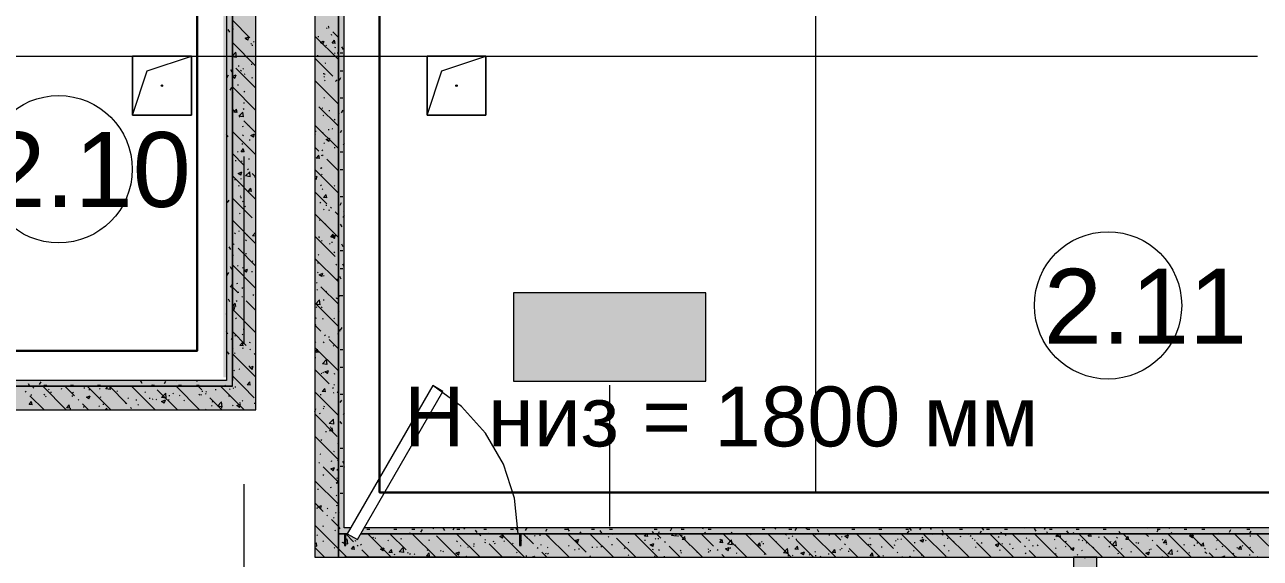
# Model space of a CAD drawing. Header units: millimetres. Extents: x -3817 to 677485, y -22715 to 103890.
# Drawn here: x 407198 to 411392, y 13616 to 15426 of the extents above; entities that cross this region are included whole.
import ezdxf

# ---------------------------------------------------------------- set-up
doc = ezdxf.new("R2010")
doc.units = ezdxf.units.MM
doc.layers.add('PDF _Геометрия', color=7, linetype='Continuous', true_color=0x1d1d1d)
doc.layers.add('PDF _Сплошная заливка', color=7, linetype='Continuous', true_color=0xffffff)
doc.layers.add('PDF _Текст', color=7, linetype='Continuous')
doc.styles.add('PDF GOST-Common', font='arial.ttf')

msp = doc.modelspace()

# ---------------------------------------------------------------- hatches: boundary and pattern name
at = {"layer": 'PDF _Сплошная заливка', "transparency": 33554559}
for points in [[(407902.7, 14199), (407982.7, 14199), (407982.7, 17489), (407902.7, 17489), (407902.7, 14219)], [(408262.9, 13719), (408282.7, 13719), (408282.7, 17469), (408262.7, 17469), (408262.7, 13719)], [(407982.7, 14119), (407982.7, 14199), (404482.9, 14199), (404482.9, 14159), (404477.9, 14159), (404477.9, 14199), (403939.1, 14199), (403927.5, 14179), (403892.9, 14199), (403887.9, 14199), (403887.9, 14159), (403882.9, 14159), (403882.9, 14199), (403852.9, 14199), (403852.9, 14119), (407520.3, 14119)], [(411762.9, 13619), (411762.9, 13699), (408882.9, 13699), (408882.9, 13659), (408877.9, 13659), (408877.9, 13699), (408339.1, 13699), (408327.5, 13679), (408292.9, 13699), (408287.9, 13699), (408287.9, 13659), (408282.9, 13659), (408282.9, 13699), (408262.9, 13699), (408262.9, 13619), (410521, 13619)]]:
    msp.add_hatch(color=256, dxfattribs=at).paths.add_polyline_path(points)
h = msp.add_hatch(color=256, dxfattribs=at)
h.paths.add_polyline_path([(403882.9, 14199), (403893, 14199.2), (403904.4, 14219), (403852.9, 14219), (403852.9, 14199)], flags=0)
h.paths.add_polyline_path([(407902.7, 14199), (407902.7, 14219), (403950.6, 14219), (403939.1, 14199), (407520.3, 14199)], flags=0)
h = msp.add_hatch(color=256, dxfattribs=at)
h.paths.add_polyline_path([(408282.9, 13699), (408293, 13699.2), (408304.4, 13719), (408262.9, 13719), (408262.9, 13699)], flags=0)
h.paths.add_polyline_path([(411762.9, 13699), (411762.9, 13719), (408350.6, 13719), (408339.1, 13699), (410521, 13699)], flags=0)

# ---------------------------------------------------------------- linework, layer by layer
at = {"layer": 'PDF _Геометрия', "color": 9, "lineweight": 9, "true_color": 0xc0c0c0}
for points in [[(403852.9, 14119), (407982.7, 14119), (407982.7, 14199), (407982.7, 17489), (408182.7, 17489), (408182.7, 13619), (408262.7, 13619), (408262.7, 17469), (408262.7, 13719), (408262.9, 13719), (408262.9, 13699), (408292.9, 13699), (408262.9, 13699), (408262.9, 13619), (411762.9, 13619)], [(405842.9, 17481), (405842.9, 17069), (405842.9, 17049), (406362.9, 17049), (406382.9, 17049), (406382.9, 17469), (407882.7, 17469), (407882.7, 14219), (403950.6, 14219)], [(408304.4, 13719), (408282.7, 13719), (408282.7, 17469), (408912.9, 17469), (408912.9, 17481)], [(410012.9, 17481), (410012.9, 17469), (411462.9, 17469), (411462.9, 17069), (411462.9, 17049), (411742.9, 17049), (411742.9, 13719), (408350.6, 13719)], [(408882.9, 13619), (408282.9, 13619)]]:
    msp.add_lwpolyline(points, dxfattribs=at)
for points in [[(407902.7, 14219), (407902.7, 17489)], [(411762.9, 13699), (408339.1, 13699)], [(410757.9, 13619), (410757.9, 13039), (410837.9, 13039), (410837.9, 13619)]]:
    msp.add_lwpolyline(points, close=True, dxfattribs=at)
at = {"layer": 'PDF _Геометрия', "color": 231, "lineweight": 30, "true_color": 0xff80c0}
for points in [[(403972.9, 17369), (403972.9, 14319), (407782.7, 14319), (407782.7, 17369), (406482.9, 17369), (406482.9, 16949), (405742.9, 16949), (405742.9, 17369)], [(411362.9, 17369), (408402.7, 17369), (408402.7, 13839), (411642.9, 13839), (411642.9, 16949), (411362.9, 16949)]]:
    msp.add_lwpolyline(points, close=True, dxfattribs=at)
at = {"layer": 'PDF _Геометрия', "color": 7, "lineweight": 9}
for points in [[(409881.9, 15918.8), (409881.9, 13839)], [(407563.6, 15119), (407613.6, 15269), (407763.6, 15319)], [(408563.6, 15119), (408613.6, 15269), (408763.6, 15319)], [(407902.7, 14199), (403939.1, 14199), (407902.7, 14199), (407902.7, 14219)], [(409184, 13724.5), (409184, 14202.5)]]:
    msp.add_lwpolyline(points, dxfattribs=at)
at = {"layer": 'PDF _Геометрия', "color": 252, "lineweight": 9, "true_color": 0x878787}
for points in [[(407962.2, 15381.5), (407902.7, 15441)], [(407903, 15422.2), (407905.4, 15419.9)], [(407903.6, 15411.5), (407906.9, 15411.9)], [(408221.8, 15413.2), (408224.5, 15415.2)], [(408227.7, 15420.4), (408230.5, 15418.6)], [(408231.3, 15414.2), (408228.8, 15416.7)], [(408262.7, 15382.8), (408243.9, 15401.6)], [(407982.7, 15285.5), (407902.7, 15365.5)], [(407954.8, 15373.8), (407945.9, 15379.8), (407958.4, 15384.5)], [(407948.4, 15375.9), (407951, 15378)], [(407954.8, 15373.7), (407958.4, 15384.5)], [(407965, 15362), (407967.8, 15360.2)], [(407969.1, 15356.2), (407972.4, 15356.6)], [(407977.3, 15366.4), (407974.8, 15368.9)], [(408262.7, 15307.3), (408182.7, 15387.3)], [(408193.2, 15385.7), (408196.5, 15386.1)], [(408210.3, 15359.6), (408201.5, 15365.5), (408213.9, 15370.3)], [(408206.7, 15369.5), (408209.2, 15367.2)], [(408210.3, 15359.5), (408213.9, 15370.2)], [(408219.7, 15354), (408222.3, 15356)], [(408237.7, 15391.5), (408241.1, 15392)], [(408251.7, 15361.9), (408241.1, 15362.8), (408249.6, 15373)], [(408251.7, 15361.8), (408249.6, 15372.9)], [(407902.7, 15320), (407914.5, 15332.3)], [(407902.7, 15317.5), (407916.4, 15315.4)], [(407916.4, 15315.3), (407914.5, 15332.2)], [(407946.2, 15316.7), (407948.9, 15318.8)], [(408243.9, 15250.7), (408182.7, 15311.9)], [(408191, 15321.4), (408194.3, 15321.8)], [(408249.3, 15330.4), (408251.8, 15328.2)], [(408249.7, 15349.9), (408252.6, 15348.1)], [(408258.3, 15330.3), (408261.6, 15330.7)], [(407982.7, 15210.1), (407914.5, 15278.4)], [(407922.3, 15286), (407925.6, 15286.5)], [(407930.4, 15271.1), (407933.2, 15269.3)], [(407938.2, 15277), (407940.7, 15274.8)], [(407966.8, 15291.9), (407970.1, 15292.3)], [(408217.5, 15294.8), (408220.2, 15296.8)], [(407902.7, 15250.8), (407915.1, 15255.6)], [(407902.7, 15250.8), (407911.5, 15244.9)], [(407911.5, 15244.8), (407915.1, 15255.5)], [(407944.1, 15257.6), (407946.7, 15259.6)], [(407967.9, 15247.2), (407970.7, 15245.4)], [(408262.7, 15156.4), (408182.7, 15236.4)], [(408211.5, 15260.1), (408214.8, 15260.6)], [(408213.5, 15250.4), (408216, 15248.1)], [(408215.1, 15259.1), (408217.9, 15257.3)], [(408215.3, 15235.6), (408218, 15237.6)], [(408252.6, 15235.2), (408255.4, 15233.4)], [(408258.9, 15235.6), (408256.4, 15238.2)], [(407982.7, 15134.7), (407902.7, 15214.7)], [(407902.7, 15196.8), (407904.9, 15194.7)], [(407920, 15221.8), (407923.4, 15222.2)], [(407941.9, 15198.4), (407944.6, 15200.4)], [(407940.6, 15160.5), (407943.9, 15160.9)], [(408183.5, 15160.2), (408182.7, 15161)], [(408262.7, 15081), (408196.1, 15147.6)], [(408206.2, 15144.3), (408208.6, 15142.1)], [(408213.2, 15176.4), (408215.8, 15178.4)], [(407914.5, 15127.5), (407902.7, 15139.3)], [(407918.4, 15127.8), (407907.8, 15128.8), (407916.4, 15139)], [(407918.5, 15127.8), (407916.4, 15138.9)], [(407940, 15112.8), (407924.2, 15115.2), (407938, 15129.6)], [(407929.5, 15112.4), (407927, 15115)], [(407940, 15112.7), (407938, 15129.6)], [(407939.7, 15139.2), (407942.4, 15141.2)], [(408211, 15117.2), (408213.7, 15119.3)], [(408230.3, 15134.7), (408233.6, 15135.1)], [(408248.8, 15105.3), (408251.2, 15103)], [(407982.7, 14983.8), (407902.7, 15063.8)], [(407937.6, 15080), (407940.2, 15082)], [(407982.7, 15059.3), (407942.1, 15099.9)], [(407955.3, 15085.9), (407958.1, 15084.1)], [(408262.7, 15005.5), (408182.7, 15085.5)], [(408183.5, 15064.5), (408186.8, 15065)], [(408208.9, 15058), (408211.5, 15060.1)], [(408228, 15070.4), (408231.3, 15070.8)], [(408240, 15073.8), (408242.9, 15072)], [(407935.4, 15020.8), (407938.1, 15022.8)], [(407937.7, 15051.9), (407940.2, 15049.6)], [(407959.3, 15035), (407962.7, 15035.5)], [(407974.4, 15044.4), (407965.5, 15050.3), (407978, 15055.1)], [(407974.4, 15044.3), (407978, 15055)], [(408182.7, 15053.9), (408185.4, 15052.2)], [(408213, 15025.3), (408215.5, 15023)], [(408229.9, 15030.1), (408221.1, 15036.1), (408233.5, 15040.9)], [(408229.9, 15030), (408233.5, 15040.8)], [(407942.1, 14949), (407902.7, 14988.4)], [(407919.9, 14995.5), (407922.7, 14993.7)], [(407943.1, 14994.1), (407932.5, 14995), (407941.1, 15005.3)], [(407943.1, 14994), (407941.1, 15005.2)], [(408196.1, 14996.8), (408182.7, 15010.1)], [(408182.7, 15000.5), (408184.5, 15000.7)], [(408198.2, 14971.8), (408187.5, 14972.7), (408196.1, 14982.9)], [(408198.2, 14971.7), (408196.1, 14982.9)], [(408204.7, 14983.5), (408207.5, 14981.7)], [(408206.7, 14998.8), (408209.3, 15000.9)], [(408211.2, 14981.7), (408208.6, 14984.2)], [(408248.6, 15009.1), (408251.9, 15009.6)], [(407902.7, 14971.1), (407904.4, 14969.6)], [(407912.6, 14964.9), (407915.9, 14965.3)], [(407933.2, 14961.6), (407935.9, 14963.7)], [(407957.2, 14933.9), (407954.7, 14936.4)], [(407957.1, 14970.8), (407960.4, 14971.2)], [(408262.7, 14854.7), (408182.7, 14934.7)], [(408201.8, 14939), (408205.1, 14939.5)], [(408204.5, 14939.7), (408207.2, 14941.7)], [(408262.7, 14930.1), (408223.7, 14969.1)], [(407982.7, 14832.9), (407902.7, 14912.9)], [(407910.3, 14900.6), (407913.6, 14901.1)], [(407931.1, 14915.4), (407922.3, 14921.4), (407934.7, 14926.2)], [(407931.1, 14915.4), (407934.7, 14926.1)], [(407931.1, 14902.4), (407933.7, 14904.5)], [(407963.6, 14910.1), (407947.8, 14912.6), (407961.6, 14927)], [(407963.6, 14910.1), (407961.6, 14927)], [(407982.7, 14908.4), (407969.8, 14921.3)], [(407977.7, 14909.5), (407981, 14909.9)], [(407980.2, 14900.6), (407982.7, 14899)], [(408182.7, 14909), (408190.2, 14911.9)], [(408182.7, 14903.8), (408186.6, 14901.2)], [(408186.7, 14901.1), (408190.3, 14911.9)], [(408205.6, 14919.2), (408208.1, 14916.9)], [(407922.8, 14880.8), (407925.6, 14879)], [(407967.8, 14860.4), (407957.2, 14861.3), (407965.7, 14871.5)], [(407967.8, 14860.3), (407965.7, 14871.4)], [(408223.7, 14818.2), (408182.7, 14859.3)], [(408202.4, 14880.5), (408205, 14882.5)], [(408207.5, 14868.7), (408210.4, 14866.9)], [(408222.8, 14838.1), (408212.2, 14839), (408220.8, 14849.2)], [(408222.9, 14838), (408220.8, 14849.1)], [(408248.2, 14880.1), (408250.7, 14877.9)], [(407969.8, 14770.5), (407902.7, 14837.5)], [(407928.9, 14843.2), (407931.6, 14845.3)], [(407930.9, 14839.4), (407934.2, 14839.8)], [(407937.2, 14826.7), (407939.6, 14824.5)], [(407944.8, 14810.2), (407947.7, 14808.4)], [(408200.2, 14821.3), (408202.9, 14823.3)], [(408220.5, 14813.5), (408223.9, 14814)], [(407926.8, 14784), (407929.4, 14786.1)], [(408262.7, 14703.8), (408182.7, 14783.8)], [(408212.5, 14800.1), (408214.9, 14797.9)], [(408229.6, 14798.2), (408232.4, 14796.4)], [(408238.8, 14803.2), (408236.3, 14805.7)], [(408262.7, 14779.3), (408251.4, 14790.6)], [(407982.7, 14682.1), (407902.7, 14762.1)], [(407902.7, 14745.5), (407903.9, 14744.5)], [(407924.6, 14724.9), (407927.3, 14726.9)], [(407982.7, 14727.5), (407981.8, 14727.6), (407982.7, 14728.6)], [(407982.7, 14757.5), (407982.3, 14757.9)], [(408198, 14762.1), (408200.7, 14764.1)], [(408218.3, 14749.3), (408221.6, 14749.7)], [(407909.4, 14679.9), (407906.9, 14682.5)], [(407910.2, 14719.4), (407913, 14717.6)], [(407947.7, 14695.5), (407950.5, 14693.7)], [(407949.6, 14713.9), (407952.9, 14714.3)], [(407982.7, 14708.2), (407971.3, 14710), (407982.7, 14721.8)], [(408251.4, 14639.7), (408182.7, 14708.4)], [(408195, 14707.4), (408197.8, 14705.6)], [(408195.9, 14702.9), (408198.5, 14704.9)], [(408205.1, 14694), (408207.6, 14691.8)], [(408232.4, 14683.5), (408235.3, 14681.7)], [(408247.5, 14704.3), (408236.9, 14705.2), (408245.5, 14715.5)], [(408238.8, 14688), (408242.2, 14688.5)], [(408249.5, 14700.7), (408240.7, 14706.6), (408253.1, 14711.4)], [(408247.5, 14704.2), (408245.5, 14715.4)], [(408249.5, 14700.6), (408253.1, 14711.3)], [(407902.8, 14643.8), (407906.2, 14644.2)], [(407982.7, 14606.7), (407922, 14667.4)], [(407922.4, 14665.7), (407925.1, 14667.7)], [(407947.4, 14649.6), (407950.7, 14650.1)], [(408193.7, 14643.7), (408196.4, 14645.8)], [(408247.7, 14655), (408250.2, 14652.7)], [(407982.7, 14531.2), (407902.7, 14611.2)], [(407920.3, 14606.5), (407922.9, 14608.5)], [(407936.7, 14601.6), (407939.1, 14599.3)], [(407969.8, 14625), (407972.6, 14623.2)], [(408262.7, 14552.9), (408182.7, 14632.9)], [(408192.1, 14617.9), (408195.4, 14618.3)], [(408254.5, 14613), (408257.3, 14611.2)], [(407902.7, 14579.8), (407903.9, 14580)], [(407950.7, 14586), (407941.9, 14591.9), (407954.3, 14596.7)], [(407950.7, 14585.9), (407954.3, 14596.7)], [(407967.9, 14588.4), (407971.2, 14588.8)], [(408191.6, 14584.5), (408194.2, 14586.6)], [(408206.2, 14571.7), (408197.4, 14577.7), (408209.9, 14582.5)], [(408206.3, 14571.7), (408209.9, 14582.4)], [(408211.9, 14575), (408214.4, 14572.7)], [(408257.6, 14562.5), (408260.9, 14563)], [(408262.7, 14571.4), (408261.6, 14571.5), (408262.7, 14572.9)], [(407922, 14516.5), (407902.7, 14535.8)], [(407902.7, 14519.9), (407903.3, 14519.3)], [(407918.1, 14547.3), (407920.8, 14549.3)], [(407921.1, 14518.3), (407924.5, 14518.7)], [(407935.1, 14534.2), (407938, 14532.4)], [(408191, 14549.2), (408188.5, 14551.7)], [(408189.4, 14525.3), (408192.1, 14527.4)], [(408262.7, 14477.5), (408203.6, 14536.6)], [(408219.9, 14522.1), (408222.7, 14520.3)], [(407914.3, 14470.3), (407903.6, 14471.2), (407912.2, 14481.4)], [(407914.3, 14470.2), (407912.2, 14481.4)], [(407915.9, 14488.1), (407918.6, 14490.1)], [(407937.1, 14501.4), (407934.6, 14503.9)], [(407982.7, 14455.8), (407949.7, 14488.8)], [(407972.6, 14510.3), (407975.4, 14508.5)], [(408262.7, 14402.1), (408182.7, 14482.1)], [(408200.5, 14475.4), (408184.7, 14477.9), (408198.5, 14492.3)], [(408200.5, 14475.4), (408198.5, 14492.3)], [(408210.8, 14492.4), (408214.1, 14492.9)], [(408255.3, 14498.3), (408258.6, 14498.7)], [(408257.4, 14498.2), (408260.2, 14496.4)], [(407902.7, 14464.6), (407911.1, 14467.8)], [(407982.7, 14380.3), (407902.7, 14460.3)], [(407902.7, 14460.3), (407907.5, 14457)], [(407907.5, 14457), (407911.1, 14467.7)], [(407913.8, 14428.9), (407916.4, 14431)], [(408184.5, 14431.7), (408187.3, 14429.9)], [(408187.2, 14466.1), (408189.9, 14468.2)], [(408204.6, 14468.9), (408207.1, 14466.6)], [(408247.2, 14429.8), (408249.7, 14427.6)], [(407939.9, 14392.8), (407943.2, 14393.2)], [(408203.6, 14385.8), (408182.7, 14406.7)], [(408185.1, 14407), (408187.7, 14409)], [(408208.5, 14428.2), (408211.9, 14428.6)], [(407949.7, 14338), (407902.7, 14384.9)], [(407911.6, 14369.7), (407914.3, 14371.8)], [(407938.9, 14336.6), (407928.3, 14337.5), (407936.9, 14347.7)], [(407936.1, 14376.4), (407938.6, 14374.2)], [(407938.9, 14336.5), (407936.9, 14347.6)], [(407960, 14348.9), (407962.9, 14347.1)], [(408182.9, 14347.8), (408185.6, 14349.8)], [(408211.4, 14349.8), (408213.9, 14347.6)], [(408218.7, 14370.7), (408216.2, 14373.2)], [(408229.1, 14366.9), (408232.4, 14367.3)], [(408262.7, 14326.7), (408231.3, 14358.1)], [(408262.7, 14375.5), (408260.3, 14377.2), (408262.7, 14378.1)], [(407902.7, 14329), (407905.4, 14327.2)], [(407982.7, 14229.5), (407902.7, 14309.5)], [(407909.5, 14310.5), (407912.1, 14312.6)], [(407937.6, 14328.5), (407940.9, 14329)], [(407964.7, 14322.9), (407962.2, 14325.4)], [(407982.7, 14304.9), (407977.3, 14310.3)], [(408262.7, 14251.2), (408182.7, 14331.2)], [(408194, 14314.2), (408183.4, 14315.2), (408191.9, 14325.4)], [(408187.4, 14317), (408190.2, 14315.2)], [(408194, 14314.2), (408191.9, 14325.3)], [(408244.8, 14336.9), (408247.6, 14335.1)], [(407902.7, 14294.3), (407902.8, 14294.2)], [(407958.2, 14267.3), (407961.5, 14267.7)], [(407970.3, 14256.5), (407961.5, 14262.5), (407973.9, 14267.3)], [(407970.3, 14256.5), (407973.9, 14267.2)], [(408182.7, 14296.8), (408185.7, 14297.2)], [(408182.7, 14290.1), (408183.4, 14290.6)], [(408224, 14272.8), (408208.2, 14275.3), (408222.1, 14289.7)], [(408224.1, 14272.8), (408222.1, 14289.6)], [(407977.3, 14159.5), (407937.8, 14199), (407902.7, 14234.1)], [(407907.3, 14251.3), (407910, 14253.4)], [(407924.7, 14258.5), (407927.5, 14256.7)], [(408231.3, 14207.2), (408182.7, 14255.8)], [(408204.1, 14243.7), (408206.5, 14241.5)], [(408209.4, 14246.5), (408212.2, 14244.7)], [(408225.9, 14242.3), (408217, 14248.2), (408229.5, 14253)], [(408225.9, 14242.2), (408229.5, 14253)], [(408247.8, 14241.4), (408251.2, 14241.9)], [(407202.9, 14179.6), (407200.3, 14182.1)], [(407225.7, 14195.7), (407228.5, 14193.9)], [(407338.8, 14119), (407258.8, 14199)], [(407278.2, 14189.6), (407280.7, 14187.4)], [(407285.8, 14178.7), (407289.1, 14179.2)], [(407320.6, 14191.7), (407323.4, 14189.9)], [(407366.3, 14167), (407334.3, 14199)], [(407360.4, 14176.9), (407363.1, 14178.9)], [(407398.1, 14193.5), (407401.4, 14194)], [(407489.7, 14119), (407409.7, 14199)], [(407415.5, 14187.7), (407418.3, 14185.9)], [(407451.7, 14189.4), (407454.4, 14191.4)], [(407488.6, 14187.9), (407472.8, 14190.4), (407481.1, 14199)], [(407544.8, 14139.3), (407485.2, 14199)], [(407488.6, 14187.9), (407487.3, 14199)], [(407510.4, 14183.7), (407513.2, 14181.9)], [(407640.5, 14119), (407560.5, 14199)], [(407605.3, 14179.7), (407608.1, 14177.9)], [(407716, 14119), (407647.9, 14187.1)], [(407791.4, 14119), (407711.4, 14199)], [(407798.8, 14187.1), (407786.9, 14199)], [(407799.6, 14182.4), (407802.9, 14182.8)], [(407812.8, 14178.8), (407815.5, 14180.9)], [(407844.1, 14188.3), (407847.4, 14188.7)], [(407942.3, 14119), (407862.3, 14199)], [(407893, 14190.3), (407895.5, 14188.1)], [(407905.1, 14192.2), (407907.8, 14194.2)], [(407911.4, 14197.1), (407914.7, 14197.6)], [(407963.6, 14202.8), (407953, 14203.8), (407961.6, 14214)], [(407963.6, 14202.8), (407961.6, 14213.9)], [(408262.7, 14100.3), (408182.7, 14180.3)], [(408218.7, 14180.5), (408208, 14181.4), (408216.6, 14191.7)], [(408218.7, 14180.4), (408216.6, 14191.6)], [(408246.4, 14192.1), (408243.9, 14194.7)], [(408245.6, 14177.2), (408248.9, 14177.6)], [(408246.7, 14204.7), (408249.1, 14202.4)], [(408262.7, 14175.8), (408258.9, 14179.6)], [(407223.1, 14136), (407212.5, 14137), (407221, 14147.2)], [(407263.4, 14119), (407215.4, 14167)], [(407218.4, 14169.9), (407221.8, 14170.3)], [(407223.1, 14136), (407221.1, 14147.1)], [(407263.1, 14171.9), (407266, 14170.1)], [(407268.1, 14163.6), (407270.7, 14165.6)], [(407350.6, 14124.9), (407340, 14125.8), (407348.6, 14136)], [(407350.6, 14124.8), (407348.6, 14136)], [(407358.1, 14167.9), (407360.9, 14166.1)], [(407381.4, 14151.9), (407378.9, 14154.4)], [(407414.3, 14119), (407394, 14139.3)], [(407416, 14156.1), (407407.2, 14162), (407419.6, 14166.8)], [(407416, 14156), (407419.6, 14166.8)], [(407453, 14163.8), (407455.8, 14162)], [(407463.1, 14138.1), (407466.5, 14138.6)], [(407539.3, 14141.6), (407542, 14143.6)], [(407547.9, 14159.8), (407550.7, 14158)], [(407575.4, 14152.9), (407578.8, 14153.3)], [(407581.9, 14136.9), (407584.4, 14134.7)], [(407619.9, 14158.8), (407623.3, 14159.2)], [(407631.7, 14154.9), (407634.4, 14157)], [(407642.8, 14155.8), (407645.6, 14154)], [(407678.4, 14158.5), (407662.5, 14160.9), (407676.4, 14175.4)], [(407671.6, 14141.8), (407662.7, 14147.8), (407675.2, 14152.6)], [(407671.6, 14141.8), (407675.2, 14152.5)], [(407678.4, 14158.4), (407676.4, 14175.3)], [(407685.6, 14154.7), (407688.1, 14152.5)], [(407687.3, 14167.6), (407690.6, 14168.1)], [(407700.2, 14175.7), (407703, 14173.9)], [(407723, 14167.4), (407725.6, 14169.5)], [(407737.7, 14151.8), (407740.5, 14150)], [(407789.3, 14172.5), (407791.8, 14170.3)], [(407795.1, 14171.7), (407798, 14169.9)], [(407813.9, 14172), (407811.4, 14174.5)], [(407866.9, 14119), (407826.4, 14159.5)], [(407832.6, 14147.8), (407835.5, 14146)], [(407868.1, 14129), (407852.3, 14131.5), (407866.1, 14145.9)], [(407868.1, 14129), (407866.2, 14145.9)], [(407890, 14167.7), (407892.9, 14165.9)], [(407927.1, 14127.6), (407918.2, 14133.6), (407930.7, 14138.3)], [(407927.1, 14127.5), (407930.7, 14138.3)], [(407927.5, 14143.8), (407930.4, 14142)], [(407935.6, 14151.3), (407938.1, 14149)], [(407976.9, 14141.8), (407980.3, 14142.2)], [(408201.1, 14171.3), (408204.4, 14171.7)], [(407351.3, 14123.4), (407354.6, 14123.8)], [(407360, 14119), (407360.9, 14119.7)], [(407395.8, 14129.2), (407399.1, 14129.7)], [(407449.5, 14130.2), (407452.2, 14132.3)], [(407471.2, 14119), (407476.1, 14124.9)], [(407477.2, 14119), (407476.1, 14124.8)], [(407478.2, 14119.1), (407478.4, 14119)], [(407559.9, 14124.2), (407557.4, 14126.8)], [(407810.6, 14119.6), (407813.3, 14121.7)], [(407831.9, 14133.5), (407834.4, 14131.2)], [(407864.6, 14127), (407868, 14127.4)], [(407903, 14133), (407905.6, 14135)], [(408182.7, 14122.7), (408186.2, 14124.1)], [(408182.7, 14113.6), (408186.2, 14124)], [(408258.9, 14028.7), (408183.5, 14104.1)], [(408198.8, 14107), (408202.1, 14107.5)], [(408210.9, 14124.7), (408213.4, 14122.4)], [(408212.3, 14131.8), (408215.1, 14130)], [(408247.6, 14070.2), (408231.8, 14072.6), (408245.7, 14087.1)], [(408243.3, 14046.8), (408232.7, 14047.7), (408241.3, 14057.9)], [(408234.3, 14061.3), (408237.2, 14059.5)], [(408243.3, 14046.7), (408241.3, 14057.9)], [(408247.6, 14070.1), (408245.7, 14087)], [(408262.7, 13949.5), (408182.7, 14029.5)], [(408203.5, 14018.6), (408206, 14016.3)], [(408219.4, 14045.8), (408222.7, 14046.2)], [(408199.7, 13970.4), (408202.5, 13968.6)], [(408246.2, 13979.5), (408248.6, 13977.3)], [(408261.2, 14005.2), (408262.7, 14006.3)], [(408183.5, 13953.3), (408182.7, 13954.1)], [(408198.6, 13938.2), (408196.1, 13940.7)], [(408237.2, 13946.5), (408240, 13944.7)], [(408259.1, 13946), (408261.7, 13948)], [(408210.4, 13899.5), (408212.8, 13897.3)], [(408262.7, 13874.1), (408211.2, 13925.6)], [(408245.5, 13912.8), (408236.6, 13918.8), (408249.1, 13923.6)], [(408238.1, 13920.3), (408241.4, 13920.7)], [(408245.5, 13912.8), (408249.1, 13923.5)], [(408256.9, 13886.8), (408259.6, 13888.8)], [(408262.7, 13913.5), (408257.4, 13914), (408262.7, 13920.3)], [(408262.7, 13798.6), (408182.7, 13878.6)], [(408191.3, 13850.2), (408194.7, 13850.6)], [(408235.9, 13856), (408239.2, 13856.5)], [(408262.7, 13868.9), (408255.4, 13870), (408262.7, 13877.6)], [(408259.2, 13876), (408262.1, 13874.2)], [(408211.2, 13774.7), (408182.7, 13803.2)], [(408254.7, 13827.6), (408257.4, 13829.6)], [(408189.1, 13785.9), (408192.4, 13786.3)], [(408202.2, 13783.9), (408193.4, 13789.9), (408205.8, 13794.6)], [(408202.2, 13783.8), (408205.8, 13794.6)], [(408203, 13793.4), (408205.5, 13791.2)], [(408226.2, 13759.7), (408223.7, 13762.2)], [(408224.6, 13785.2), (408227.4, 13783.4)], [(408252.6, 13768.4), (408255.2, 13770.4)], [(408256.4, 13794.8), (408259.7, 13795.2)], [(408262.1, 13761.3), (408262.7, 13760.9)], [(408262.7, 13647.7), (408182.7, 13727.7)], [(408209.6, 13724.6), (408213, 13725.1)], [(408262.7, 13723.2), (408238.8, 13747.1)], [(408245.6, 13754.4), (408248.1, 13752.1)], [(408189.2, 13694.8), (408192.1, 13693)], [(408209.8, 13674.4), (408212.3, 13672.1)], [(408250.4, 13709.2), (408253.1, 13711.3)], [(408314.3, 13671.6), (408287.9, 13698)], [(408287.9, 13676.7), (408292.8, 13681.8)], [(408294.8, 13664.9), (408292.8, 13681.8)], [(408319.7, 13675.2), (408323, 13675.6)], [(408442.3, 13619), (408362.3, 13699)], [(408379.1, 13686.8), (408381.9, 13685)], [(408387, 13684), (408390.3, 13684.5)], [(408430.4, 13674.7), (408433.1, 13676.8)], [(408492.8, 13644), (408437.8, 13699)], [(408474, 13682.8), (408476.8, 13681)], [(408499.3, 13698.8), (408500.8, 13699)], [(408593.2, 13619), (408513.2, 13699)], [(408521.7, 13687.3), (408524.4, 13689.3)], [(408562.5, 13699), (408563.9, 13698.1)], [(408563.9, 13698), (408564.2, 13699)], [(408568.9, 13678.7), (408571.7, 13676.9)], [(408668.6, 13619), (408595.9, 13691.8)], [(408611.5, 13698.6), (408612, 13699)], [(408663.8, 13674.7), (408666.6, 13672.9)], [(408744, 13619), (408664, 13699)], [(408746.7, 13691.8), (408739.5, 13699)], [(408761.8, 13676.7), (408759.3, 13679.2)], [(408819.4, 13683.8), (408810.5, 13689.8), (408823, 13694.6)], [(408894.9, 13619), (408814.9, 13699)], [(408819.4, 13683.8), (408823, 13694.5)], [(408824.6, 13675.1), (408827.1, 13672.8)], [(408882.9, 13676.8), (408885.4, 13678.7)], [(408925.3, 13664.1), (408890.4, 13699)], [(408900.8, 13687.7), (408904.1, 13688.1)], [(408928.3, 13692.9), (408930.8, 13690.6)], [(408945.3, 13693.6), (408948.6, 13694)], [(409045.8, 13619), (408965.8, 13699)], [(408975.1, 13690), (408977.8, 13692.1)], [(409103.8, 13636.4), (409041.2, 13699)], [(409074.9, 13669.6), (409066.1, 13675.6), (409078.5, 13680.3)], [(409074.9, 13669.5), (409078.5, 13680.3)], [(409196.6, 13619), (409116.6, 13699)], [(409178.3, 13689.4), (409180.8, 13687.2)], [(409194.3, 13696.8), (409192.1, 13699)], [(409272.1, 13619), (409206.9, 13684.2)], [(409347.5, 13619), (409267.5, 13699)], [(409312.9, 13690), (409302.3, 13691), (409309, 13699)], [(409302.3, 13676.6), (409305.6, 13677)], [(409312.9, 13690), (409311.2, 13699)], [(409337.7, 13680.6), (409340.4, 13682.6)], [(409357.8, 13684.2), (409343, 13699)], [(409346.8, 13682.5), (409350.1, 13682.9)], [(409409.7, 13691), (409393.9, 13693.4), (409399.3, 13699)], [(409409.7, 13690.9), (409408.8, 13699)], [(409414.2, 13691.3), (409417.5, 13691.8)], [(409498.4, 13619), (409418.4, 13699)], [(409427.5, 13692), (409430.2, 13694)], [(409440.4, 13678.9), (409429.8, 13679.8), (409438.4, 13690)], [(409440.4, 13678.8), (409438.4, 13690)], [(409536.3, 13656.6), (409493.8, 13699)], [(409557.3, 13680.6), (409559.8, 13678.4)], [(409568, 13667.7), (409557.3, 13668.6), (409565.9, 13678.9)], [(409568, 13667.7), (409565.9, 13678.8)], [(409649.2, 13619), (409569.2, 13699)], [(409599.5, 13661.6), (409583.7, 13664), (409597.5, 13678.4)], [(409599.5, 13661.5), (409597.5, 13678.4)], [(409714.8, 13628.9), (409644.7, 13699)], [(409661, 13698.4), (409663.5, 13696.2)], [(409800.1, 13619), (409720.1, 13699)], [(409734.5, 13699), (409735.3, 13698.5)], [(409735.3, 13698.4), (409735.5, 13699)], [(409780.7, 13697.1), (409783.6, 13695.3)], [(409791.1, 13683.3), (409793.8, 13685.4)], [(409805.3, 13689.2), (409802.8, 13691.8)], [(409815.7, 13680.2), (409819, 13680.6)], [(409875.6, 13619), (409817.9, 13676.7)], [(409951, 13619), (409871, 13699)], [(409875.6, 13693.1), (409878.5, 13691.3)], [(409882.4, 13695.9), (409885.1, 13697.9)], [(409927.9, 13695), (409931.3, 13695.4)], [(409968.8, 13676.7), (409946.4, 13699)], [(409970.6, 13689.1), (409973.4, 13687.3)], [(409990.9, 13684.2), (409982, 13690.2), (409994.5, 13695)], [(409990.9, 13684.2), (409994.5, 13694.9)], [(410101.8, 13619), (410021.8, 13699)], [(410065.5, 13685.1), (410068.3, 13683.3)], [(410147.3, 13649), (410097.3, 13699)], [(410153.7, 13673.9), (410156.4, 13675.9)], [(410160.4, 13681.1), (410163.2, 13679.3)], [(410172.1, 13681.3), (410174.6, 13679.1)], [(410252.7, 13619), (410172.7, 13699)], [(410246.4, 13670), (410237.5, 13675.9), (410250, 13680.7)], [(410243.5, 13685.3), (410246.2, 13687.3)], [(410246.4, 13669.9), (410250, 13680.7)], [(410325.8, 13621.4), (410250.4, 13696.8)], [(410255.3, 13677.1), (410258.1, 13675.3)], [(410275.9, 13699), (410278.3, 13696.9)], [(410312.7, 13696.9), (410315.5, 13695.1)], [(410403.6, 13619), (410323.6, 13699)], [(410329.4, 13683.9), (410332.8, 13684.3)], [(410335.9, 13698.6), (410336.4, 13699)], [(410374, 13689.7), (410377.3, 13690.2)], [(410401.3, 13696.8), (410399.1, 13699)], [(410407.6, 13692.9), (410410.5, 13691.1)], [(410416.4, 13681.7), (410413.8, 13684.2)], [(410422.1, 13677.9), (410424.5, 13675.6)], [(410441.3, 13698.6), (410444.3, 13699)], [(410554.4, 13619), (410474.4, 13699)], [(410502.5, 13688.9), (410505.4, 13687.1)], [(410525.8, 13695.7), (410528.2, 13693.4)], [(410579.8, 13669.1), (410549.9, 13699)], [(410597.5, 13684.9), (410600.3, 13683.1)], [(410607.1, 13676.7), (410609.8, 13678.7)], [(410705.3, 13619), (410625.3, 13699)], [(410692.4, 13680.9), (410695.2, 13679.1)], [(410698.4, 13689.2), (410701.1, 13691.2)], [(410714.4, 13687.6), (410698.6, 13690.1), (410707.2, 13699)], [(410758.3, 13641.5), (410700.8, 13699)], [(410714.4, 13687.6), (410713.1, 13699)], [(410775.5, 13678.6), (410778.8, 13679.1)], [(410856.2, 13619), (410776.2, 13699)], [(410787.3, 13676.9), (410790.1, 13675.1)], [(410818.6, 13689.9), (410808, 13690.8), (410814.8, 13699)], [(410818.6, 13689.8), (410816.9, 13699)], [(410842.8, 13687.5), (410846.1, 13687.9)], [(410931.7, 13619), (410861.4, 13689.2)], [(410904.2, 13658.2), (410888.4, 13660.6), (410902.2, 13675.1)], [(410904.2, 13658.1), (410902.2, 13675)], [(410904.7, 13686.9), (410907.2, 13684.6)], [(410906.6, 13699), (410906.8, 13698.9)], [(410906.8, 13698.8), (410906.9, 13699)], [(411007, 13619), (410927, 13699)], [(410946.1, 13678.7), (410935.5, 13679.7), (410944.1, 13689.9)], [(410946.1, 13678.7), (410944.1, 13689.8)], [(411012.3, 13689.2), (411002.5, 13699)], [(411027.4, 13674.2), (411024.9, 13676.7)], [(411059.5, 13678.6), (411062.2, 13680.6)], [(411073.6, 13667.6), (411063, 13668.5), (411071.6, 13678.7)], [(411073.6, 13667.5), (411071.6, 13678.6)], [(411157.9, 13619), (411077.9, 13699)], [(411151.9, 13691.9), (411154.5, 13694)], [(411190.8, 13661.6), (411153.4, 13699)], [(411162.3, 13684.6), (411153.5, 13690.6), (411165.9, 13695.4)], [(411162.3, 13684.5), (411165.9, 13695.3)], [(411308.8, 13619), (411228.8, 13699)], [(411244.3, 13676.4), (411247.6, 13676.8)], [(411369.3, 13633.9), (411304.3, 13699)], [(411356.6, 13691.2), (411359.9, 13691.6)], [(411459.6, 13619), (411379.6, 13699)], [(408182.7, 13661.8), (408187.8, 13667.9)], [(408182.7, 13657.3), (408189.8, 13656.7)], [(408216, 13619), (408182.7, 13652.3)], [(408189.8, 13656.6), (408187.8, 13667.8)], [(408248.3, 13650), (408250.9, 13652.1)], [(408291.4, 13619), (408262.9, 13647.5)], [(408275.2, 13669.3), (408278.5, 13669.7)], [(408282.9, 13666.8), (408278.9, 13667.4), (408282.9, 13671.5)], [(408287.9, 13666), (408294.8, 13664.9)], [(408317.3, 13645.6), (408306.7, 13646.5), (408315.3, 13656.7)], [(408317.4, 13645.5), (408315.3, 13656.6)], [(408329.3, 13656.6), (408326.8, 13659.1)], [(408338.1, 13661.4), (408340.7, 13663.4)], [(408366.9, 13619), (408341.9, 13644)], [(408414.5, 13640.7), (408405.6, 13646.7), (408418.1, 13651.5)], [(408414.5, 13640.7), (408418.1, 13651.4)], [(408444.9, 13634.4), (408434.2, 13635.3), (408442.8, 13645.5)], [(408444.9, 13634.3), (408442.8, 13645.5)], [(408484.5, 13635.5), (408468.7, 13638), (408482.6, 13652.4)], [(408484.5, 13635.4), (408482.6, 13652.3)], [(408497, 13634.5), (408500.4, 13635)], [(408572.4, 13623.2), (408561.8, 13624.2), (408570.3, 13634.4)], [(408564.4, 13643.4), (408567.7, 13643.8)], [(408572.4, 13623.2), (408570.4, 13634.3)], [(408609.3, 13639.5), (408612, 13641.5)], [(408617.3, 13639.5), (408619.7, 13637.2)], [(408670, 13626.5), (408661.1, 13632.5), (408673.6, 13637.2)], [(408670, 13626.4), (408673.6, 13637.2)], [(408676.7, 13658.2), (408680, 13658.6)], [(408701.7, 13652.8), (408704.3, 13654.8)], [(408721, 13657.3), (408723.4, 13655)], [(408721.2, 13664.1), (408724.5, 13664.5)], [(408758.7, 13670.7), (408761.6, 13668.9)], [(408819.5, 13619), (408774.4, 13664.1)], [(408788.5, 13672.9), (408791.8, 13673.4)], [(408793, 13665.3), (408795.6, 13667.3)], [(408853.6, 13666.7), (408856.5, 13664.9)], [(408867.2, 13636), (408869.7, 13633.8)], [(408940.4, 13649), (408937.8, 13651.5)], [(408948.6, 13662.7), (408951.4, 13660.9)], [(408970.4, 13619), (408952.9, 13636.4)], [(408965.9, 13632.3), (408969.2, 13632.7)], [(408970.9, 13653.8), (408973.4, 13651.6)], [(408973, 13630.8), (408975.6, 13632.9)], [(409043.5, 13658.7), (409046.3, 13656.9)], [(409064.3, 13643.3), (409066.9, 13645.4)], [(409074.6, 13671.6), (409077.1, 13669.4)], [(409078.2, 13647.1), (409081.5, 13647.5)], [(409122.7, 13652.9), (409126, 13653.4)], [(409138.4, 13654.7), (409141.2, 13652.9)], [(409154.1, 13654.7), (409156.7, 13656.8)], [(409190, 13661.8), (409193.3, 13662.2)], [(409233.3, 13650.7), (409236.1, 13648.9)], [(409246.4, 13668.1), (409249.1, 13670.1)], [(409330.4, 13655.4), (409321.6, 13661.3), (409334, 13666.1)], [(409328.2, 13646.7), (409331, 13644.9)], [(409330.4, 13655.3), (409334, 13666)], [(409349.9, 13645), (409352.4, 13642.8)], [(409372.8, 13669.1), (409370.3, 13671.6)], [(409423, 13619), (409385.4, 13656.6)], [(409423.1, 13642.6), (409426, 13640.8)], [(409425.3, 13632.8), (409428, 13634.8)], [(409453.6, 13662.8), (409456.1, 13660.6)], [(409479.7, 13636), (409483, 13636.4)], [(409517.7, 13646.1), (409520.4, 13648.1)], [(409518, 13638.6), (409520.9, 13636.8)], [(409524.2, 13641.8), (409527.5, 13642.3)], [(409551.4, 13641.5), (409548.9, 13644)], [(409585.9, 13641.1), (409577.1, 13647.1), (409589.5, 13651.9)], [(409585.9, 13641.1), (409589.6, 13651.8)], [(409591.5, 13650.7), (409594.8, 13651.1)], [(409609, 13658.6), (409611.6, 13660.7)], [(409613, 13634.6), (409615.8, 13632.8)], [(409695.5, 13656.6), (409684.9, 13657.5), (409693.4, 13667.7)], [(409695.5, 13656.5), (409693.4, 13667.6)], [(409698.8, 13670), (409701.5, 13672)], [(409703.8, 13665.5), (409707.1, 13665.9)], [(409748.3, 13671.3), (409751.6, 13671.8)], [(409789.2, 13632.1), (409773.4, 13634.6), (409787.3, 13649)], [(409789.2, 13632.1), (409787.3, 13649)], [(409823, 13645.4), (409812.4, 13646.3), (409821, 13656.5)], [(409823, 13645.3), (409821, 13656.5)], [(409841.5, 13626.9), (409832.6, 13632.8), (409845.1, 13637.6)], [(409841.5, 13626.8), (409845.1, 13637.6)], [(409880.3, 13636.7), (409882.9, 13638.7)], [(409950.5, 13634.2), (409939.9, 13635.2), (409948.5, 13645.4)], [(409950.6, 13634.2), (409948.5, 13645.3)], [(409964.7, 13645.7), (409967.2, 13643.5)], [(409970.1, 13648), (409972.7, 13650.1)], [(409983.9, 13661.6), (409981.3, 13664.1)], [(409993, 13639.6), (409996.3, 13640)], [(410026.4, 13619), (409996.4, 13649)], [(410062.4, 13661.4), (410065.1, 13663.4)], [(410078.1, 13623.1), (410067.4, 13624), (410076, 13634.2)], [(410068.4, 13663.5), (410070.9, 13661.3)], [(410078.1, 13623), (410076, 13634.2)], [(410105.3, 13654.4), (410108.6, 13654.8)], [(410149.8, 13660.2), (410153.1, 13660.7)], [(410162.4, 13633.9), (410159.9, 13636.4)], [(410214.7, 13642.3), (410217.2, 13640)], [(410217.2, 13669.1), (410220.5, 13669.5)], [(410318.4, 13660.1), (410320.9, 13657.8)], [(410333.7, 13639.4), (410336.4, 13641.5)], [(410350.2, 13673.1), (410353, 13671.3)], [(410425, 13651.9), (410427.7, 13654)], [(410479.1, 13619), (410428.9, 13669.1)], [(410445.1, 13669), (410448, 13667.2)], [(410493.1, 13661.7), (410505.5, 13666.5)], [(410493.1, 13661.7), (410501.9, 13655.7)], [(410501.9, 13655.7), (410505.5, 13666.4)], [(410506.8, 13643.3), (410510.1, 13643.7)], [(410514.8, 13663.3), (410517.5, 13665.4)], [(410540, 13665), (410542.9, 13663.2)], [(410551.3, 13649.1), (410554.6, 13649.6)], [(410594.9, 13654), (410592.4, 13656.6)], [(410593.7, 13633.5), (410596.1, 13631.2)], [(410629.9, 13619), (410607.5, 13641.5)], [(410618.7, 13658), (410622, 13658.4)], [(410635, 13661), (410637.8, 13659.2)], [(410697.4, 13651.3), (410699.8, 13649)], [(410729.9, 13657), (410732.7, 13655.2)], [(410731, 13672.8), (410734.3, 13673.2)], [(410757.4, 13641.5), (410748.6, 13647.5), (410761, 13652.2)], [(410757.4, 13641.4), (410761, 13652.2)], [(410786.1, 13641.4), (410788.7, 13643.4)], [(410801.1, 13669.1), (410803.5, 13666.8)], [(410824.8, 13653), (410827.6, 13651.2)], [(410878.4, 13654.7), (410881.1, 13656.7)], [(410882.2, 13672.9), (410885, 13671.1)], [(410908.3, 13632.2), (410911.6, 13632.6)], [(410919.7, 13649), (410922.5, 13647.2)], [(410952.8, 13638), (410956.2, 13638.5)], [(410969.7, 13667.2), (410972.4, 13669.3)], [(410977.1, 13668.9), (410979.9, 13667.1)], [(411012.9, 13627.3), (411004.1, 13633.2), (411016.5, 13638)], [(411012.9, 13627.2), (411016.6, 13637.9)], [(411014.6, 13645), (411017.4, 13643.2)], [(411020.2, 13646.9), (411023.5, 13647.3)], [(411082.5, 13619), (411039.9, 13661.6)], [(411072, 13664.9), (411074.9, 13663.1)], [(411093.9, 13628.7), (411078.1, 13631.2), (411092, 13645.6)], [(411094, 13628.7), (411092, 13645.6)], [(411109.5, 13641), (411112.3, 13639.2)], [(411132.5, 13661.7), (411135.8, 13662.1)], [(411149.7, 13632.7), (411152.4, 13634.8)], [(411166.9, 13660.8), (411169.8, 13659)], [(411177, 13667.5), (411180.3, 13668)], [(411201.2, 13656.4), (411190.5, 13657.3), (411199.1, 13667.6)], [(411201.2, 13656.3), (411199.1, 13667.5)], [(411205.9, 13646.5), (411203.4, 13649)], [(411204.4, 13637), (411207.3, 13635.2)], [(411208.5, 13634.2), (411210.9, 13631.9)], [(411233.4, 13619), (411218.5, 13633.9)], [(411241, 13645.3), (411243.7, 13647.3)], [(411261.9, 13656.8), (411264.7, 13655)], [(411299.3, 13632.9), (411302.2, 13631.1)], [(411312.2, 13652), (411314.6, 13649.7)], [(411328.7, 13645.3), (411318.1, 13646.2), (411326.6, 13656.4)], [(411328.7, 13645.2), (411326.6, 13656.3)], [(411330.8, 13656.6), (411333.5, 13658.7)], [(411356.8, 13652.8), (411359.6, 13651)], [(408452.5, 13628.7), (408455.8, 13629.1)], [(408507.9, 13628.9), (408505.4, 13631.4)], [(408513.6, 13621.7), (408516, 13619.4)], [(408519.5, 13628.1), (408522.2, 13630.1)], [(408668.5, 13619), (408672.3, 13623)], [(408672.8, 13619), (408672.3, 13622.9)], [(408694.3, 13619), (408697.9, 13623.2)], [(408698.6, 13619), (408697.9, 13623.2)], [(408882.6, 13619), (408883.3, 13619.5)], [(408898.5, 13623.4), (408901.9, 13623.9)], [(408918.7, 13619), (408929.1, 13623)], [(408927.8, 13619), (408929.1, 13622.9)], [(409118.9, 13621.4), (409116.4, 13623.9)], [(409246.2, 13627.2), (409248.7, 13625)], [(409335.5, 13621.4), (409338.2, 13623.4)], [(409367.4, 13621.2), (409370.7, 13621.6)], [(409573.8, 13619), (409563.9, 13628.9)], [(409707.9, 13630.6), (409710.7, 13628.8)], [(409789, 13624.1), (409791.6, 13626.2)], [(409802.8, 13626.6), (409805.6, 13624.8)], [(409861, 13627.9), (409863.5, 13625.7)], [(409881.2, 13624.9), (409884.5, 13625.3)], [(409897.7, 13622.6), (409900.5, 13620.8)], [(409925.7, 13630.7), (409929, 13631.2)], [(409976.5, 13619), (409977, 13619.6)], [(409977.1, 13619), (409977, 13619.5)], [(410089.2, 13619), (410100.6, 13623.4)], [(410099.2, 13619), (410100.6, 13623.3)], [(410111, 13624.5), (410113.5, 13622.2)], [(410177.3, 13619), (410175, 13621.4)], [(410200.1, 13619), (410203.6, 13623.1)], [(410204.3, 13619), (410203.6, 13623)], [(410241.4, 13626.1), (410244, 13628.1)], [(410327.2, 13619.6), (410330.5, 13620.1)], [(410394.5, 13628.5), (410397.8, 13628.9)], [(410607, 13619), (410607.6, 13619.5)], [(410696.3, 13630), (410698.9, 13632)], [(410773.4, 13626.4), (410770.9, 13628.9)], [(410796, 13617.4), (410799.4, 13617.8)], [(411057.4, 13619.4), (411060, 13621.5)], [(411259.7, 13619), (411272.1, 13623.8)], [(411270.5, 13619), (411272.1, 13623.7)], [(411309.8, 13621), (411313.1, 13621.5)], [(411354.3, 13626.9), (411357.7, 13627.3)], [(411384.3, 13619), (411381.9, 13621.4)]]:
    msp.add_lwpolyline(points, dxfattribs=at)
at = {"layer": 'PDF _Геометрия', "color": 253, "lineweight": 9, "true_color": 0x9b9b9b}
for points in [[(407894.1, 15400.4), (407889, 15409.1)], [(407902.5, 15421.6), (407902.7, 15421.6)], [(408268.2, 15330.2), (408278.3, 15330.2)], [(408280, 15341.6), (408274.9, 15350.3)], [(407902.2, 15264.3), (407897.2, 15273)], [(408268.2, 15269.2), (408278.3, 15269.2)], [(407888.4, 15254.3), (407883.4, 15245.6)], [(407902.5, 15238.8), (407902.7, 15238.8)], [(408270.2, 15245.1), (408265.2, 15236.4)], [(407899.6, 15212.7), (407894.6, 15204)], [(407902.5, 15177.8), (407902.7, 15177.8)], [(408268.2, 15177.8), (408278.3, 15177.8)], [(408265.8, 15122.3), (408262.7, 15127.6)], [(408277.3, 15135.4), (408272.3, 15126.7)], [(407902.5, 15086.4), (407902.7, 15086.4)], [(408273.2, 15067.4), (408268.2, 15058.7)], [(407888.1, 15045), (407883.1, 15053.7)], [(408282.7, 15022.8), (408279.3, 15017)], [(408268.2, 14994.9), (408278.3, 14994.9)], [(407883.2, 14940.6), (407882.7, 14939.6)], [(408268.2, 14934), (408278.3, 14934)], [(407902.5, 14903.5), (407902.7, 14903.5)], [(407890.3, 14830.9), (407885.3, 14822.2)], [(407902.5, 14842.5), (407902.7, 14842.5)], [(408272.1, 14821.6), (408267.1, 14812.9)], [(408268.2, 14842.5), (408278.3, 14842.5)], [(408282.7, 14779), (408278.2, 14771.3)], [(408282.7, 14788.2), (408281.2, 14790.8)], [(407902.5, 14751.1), (407902.7, 14751.1)], [(408275.1, 14740.5), (408270, 14749.2)], [(408279.2, 14672.4), (408274.1, 14681.1)], [(407897.4, 14663.2), (407892.3, 14671.9)], [(408268.2, 14659.6), (408278.3, 14659.6)], [(407901.4, 14595.1), (407896.4, 14603.8)], [(408268.2, 14598.7), (408278.3, 14598.7)], [(408282.7, 14605.3), (408278.2, 14613.1)], [(407889.2, 14585.2), (407884.2, 14576.5)], [(407902.5, 14568.2), (407902.7, 14568.2)], [(408272.1, 14562.8), (408267.1, 14571.5)], [(407900.4, 14543.5), (407895.4, 14534.8)], [(407902.7, 14532), (407900.5, 14535.8)], [(407894.4, 14485.5), (407889.3, 14494.2)], [(407902.5, 14507.2), (407902.7, 14507.2)], [(408266.9, 14507.9), (408262.7, 14500.5)], [(408268.2, 14507.2), (408278.3, 14507.2)], [(407883.2, 14443.8), (407882.7, 14444.7)], [(408265, 14453.1), (408262.7, 14457.1)], [(408262.9, 14439.8), (408262.7, 14439.6)], [(407902.7, 14425.6), (407902.4, 14425.2)], [(407902.5, 14415.8), (407902.7, 14415.8)], [(408269.1, 14385.1), (408264.1, 14393.8)], [(408274, 14398.2), (408269, 14389.5)], [(407887.3, 14375.8), (407882.7, 14383.7)], [(407902.7, 14364.7), (407898.3, 14357.1)], [(407891.4, 14307.8), (407886.3, 14316.5)], [(408268.2, 14324.4), (408278.3, 14324.4)], [(408268.2, 14263.4), (408278.3, 14263.4)], [(407902.5, 14232.9), (407902.7, 14232.9)], [(407215.1, 14199), (407210.1, 14207.6)], [(407252.4, 14213.7), (407247.4, 14205)], [(407262.4, 14202.4), (407272.5, 14202.4)], [(407320.7, 14199), (407319.8, 14200.5)], [(407353.8, 14202.4), (407363.9, 14202.4)], [(407445.3, 14202.4), (407455.3, 14202.4)], [(407596.9, 14208.2), (407591.9, 14216.9)], [(407628.2, 14202.4), (407638.2, 14202.4)], [(407634.2, 14204.5), (407631.1, 14199)], [(407675.9, 14215.6), (407670.8, 14206.9)], [(407713, 14219), (407712.5, 14218.1)], [(407719.6, 14202.4), (407729.7, 14202.4)], [(407783.4, 14219), (407780.5, 14214)], [(407780.6, 14202.4), (407790.6, 14202.4)], [(407880, 14203.4), (407877.4, 14199)], [(408272.9, 14152.5), (408267.9, 14143.8)], [(408268.2, 14172), (408278.3, 14172)], [(408282.7, 14108.4), (408279.1, 14102.1)], [(408274.3, 14071.3), (408269.2, 14080)], [(408268.2, 13989.1), (408278.3, 13989.1)], [(408268.2, 13928.1), (408278.3, 13928.1)], [(408282.4, 13935.2), (408277.4, 13943.9)], [(408282.7, 13925.6), (408282, 13924.4)], [(408268.2, 13836.7), (408278.3, 13836.7)], [(408263.7, 13770.7), (408262.7, 13769)], [(408268.3, 13715.9), (408266.5, 13719), (408263.3, 13724.6)], [(408585.8, 13719), (408583.6, 13715.1)], [(408623.7, 13709.9), (408618.7, 13718.6)], [(408656.2, 13719), (408651.6, 13711.1)], [(408691.7, 13714), (408688.8, 13719)], [(408869.4, 13711), (408864.8, 13719)], [(408902.4, 13718.7), (408897.3, 13710)], [(409047.1, 13708), (409042.1, 13716.7)], [(409393.8, 13716.5), (409388.8, 13707.8)], [(409428.9, 13717.3), (409427.9, 13719)], [(409430.5, 13719), (409430.4, 13718.9)], [(409500.9, 13719), (409498.5, 13714.9)], [(409747.2, 13719), (409744.2, 13713.8)], [(409817.3, 13718.4), (409812.2, 13709.7)], [(409852.4, 13715.4), (409850.3, 13719)], [(410207.8, 13709.4), (410202.7, 13718.1)], [(410240, 13719), (410235.7, 13711.6)], [(410275.8, 13713.5), (410272.6, 13719)], [(410345.5, 13719), (410345.3, 13718.6)], [(410453.5, 13710.5), (410448.6, 13719)], [(410591.9, 13719), (410591.1, 13717.5)], [(410631.2, 13707.5), (410626.2, 13716.2)], [(410662.3, 13719), (410659.1, 13713.5)], [(411013, 13716.8), (411011.7, 13719)], [(411084.6, 13719), (411082.5, 13715.4)], [(408359.7, 13714.8), (408369.7, 13714.8)], [(408451.1, 13714.8), (408461.2, 13714.8)], [(408505.3, 13701.5), (408503.8, 13699)], [(408512.1, 13714.8), (408522.1, 13714.8)], [(408547, 13712.7), (408541.9, 13704)], [(408664.5, 13714.8), (408674.5, 13714.8)], [(408733.4, 13702.8), (408728.3, 13711.5)], [(408751, 13700.4), (408750.2, 13699)], [(408755.9, 13714.8), (408766, 13714.8)], [(408770.8, 13699), (408770, 13700.4)], [(408847.4, 13714.8), (408857.4, 13714.8)], [(408970.4, 13714.6), (408965.4, 13705.9)], [(409030.3, 13714.8), (409040.3, 13714.8)], [(409087.5, 13699), (409083.7, 13705.6)], [(409121.7, 13714.8), (409131.7, 13714.8)], [(409156.8, 13700.9), (409151.8, 13709.6)], [(409182.6, 13714.8), (409192.7, 13714.8)], [(409333.9, 13699), (409329.5, 13706.7)], [(409335, 13714.8), (409345.1, 13714.8)], [(409352.2, 13705.3), (409348.5, 13699)], [(409426.5, 13714.8), (409436.5, 13714.8)], [(409509.9, 13699), (409507.2, 13703.7)], [(409517.9, 13714.8), (409528, 13714.8)], [(409597.9, 13704.2), (409594.9, 13699)], [(409666, 13700.2), (409665.3, 13699)], [(409700.8, 13714.8), (409710.9, 13714.8)], [(409792.2, 13714.8), (409802.3, 13714.8)], [(409853.2, 13714.8), (409863.3, 13714.8)], [(409894, 13704.2), (409889, 13712.9)], [(409911.7, 13699.1), (409911.7, 13699)], [(410005.6, 13714.8), (410015.7, 13714.8)], [(410097, 13714.8), (410107.1, 13714.8)], [(410188.5, 13714.8), (410198.5, 13714.8)], [(410199.1, 13709.1), (410194, 13700.4)], [(410317.4, 13702.3), (410312.4, 13711)], [(410354.6, 13699), (410354.1, 13699.9)], [(410371.4, 13714.8), (410381.4, 13714.8)], [(410444.8, 13708), (410439.8, 13699.3)], [(410462.8, 13714.8), (410472.9, 13714.8)], [(410512.8, 13703.9), (410510, 13699)], [(410523.8, 13714.8), (410533.8, 13714.8)], [(410671.3, 13699), (410667.8, 13705.1)], [(410676.2, 13714.8), (410686.2, 13714.8)], [(410740.9, 13700.4), (410735.9, 13709.1)], [(410758.6, 13702.9), (410756.3, 13699)], [(410767.6, 13714.8), (410777.7, 13714.8)], [(410859, 13714.8), (410869.1, 13714.8)], [(410917.7, 13699), (410913.6, 13706.2)], [(411045.9, 13712.9), (411040.9, 13704.2)], [(411041.9, 13714.8), (411052, 13714.8)], [(411093.7, 13699), (411091.3, 13703.2)], [(411133.4, 13714.8), (411143.4, 13714.8)], [(411194.3, 13714.8), (411204.4, 13714.8)], [(411250, 13700.7), (411249.1, 13699)], [(411291.7, 13711.8), (411286.6, 13703.1)], [(411346.7, 13714.8), (411356.8, 13714.8)], [(411359.7, 13707.7), (411354.7, 13699)]]:
    msp.add_lwpolyline(points, dxfattribs=at)
at = {"layer": 'PDF _Геометрия', "color": 253, "lineweight": 9, "true_color": 0xaaaaaa}
for points in [[(407155, 15319), (408882.9, 15319), (411382.9, 15319)], [(407942.9, 14343.4), (407942.9, 14978.4)], [(408872.9, 13699), (408860.2, 13819.6), (408822.7, 13934.9), (408762.1, 14039.9), (408681, 14130), (408582.9, 14201.3)], [(407942.9, 12279.7), (407942.9, 13867.2)]]:
    msp.add_lwpolyline(points, dxfattribs=at)
at = {"layer": 'PDF _Геометрия', "color": 7, "lineweight": 9}
for points in [[(407763.6, 15319), (407763.6, 15119), (407563.6, 15119), (407563.6, 15319)], [(407763.6, 15319), (407563.6, 15319), (407563.6, 15119), (407763.6, 15119)], [(408763.6, 15319), (408763.6, 15119), (408563.6, 15119), (408563.6, 15319)], [(408763.6, 15319), (408563.6, 15319), (408563.6, 15119), (408763.6, 15119)], [(409510.6, 14516.4), (408857.5, 14516.4), (408857.5, 14216.4), (409510.6, 14216.4)]]:
    msp.add_lwpolyline(points, close=True, dxfattribs=at)
at = {"layer": 'PDF _Геометрия', "color": 253, "lineweight": 13, "true_color": 0xaaaaaa}
for points in [[(408582.9, 14201.3), (408292.9, 13699), (408327.5, 13679), (408617.5, 14181.3)], [(408287.9, 13659), (408287.9, 13699), (408282.9, 13699), (408282.9, 13659)], [(408877.9, 13659), (408882.9, 13659), (408882.9, 13699), (408877.9, 13699)]]:
    msp.add_lwpolyline(points, close=True, dxfattribs=at)
at = {"layer": 'PDF _Геометрия', "color": 7, "lineweight": 9}
for centre, radius in [((407313, 14935.5), 250), ((407313, 14935.5), 250), ((407663.6, 15219), 2.5), ((408663.6, 15219), 2.5), ((410875.5, 14473.5), 250), ((410875.5, 14473.5), 250)]:
    msp.add_circle(centre, radius, dxfattribs=at)
at = {"layer": 'PDF _Сплошная заливка', "color": 135, "lineweight": 35, "true_color": 0x3f92ba, "transparency": 33554559}
msp.add_solid([(407882.7, 14230), (407882.7, 17469), (407871.7, 14230), (407871.7, 17469)], dxfattribs=at)
at = {"layer": 'PDF _Сплошная заливка', "lineweight": 35, "transparency": 33554559}
for points in [[(407902.7, 14219), (407902.7, 17489), (407882.7, 14219), (407882.7, 17489)], [(408262.7, 13619), (408262.7, 17489), (408182.7, 13619), (408182.7, 17489)], [(408287.9, 13659), (408287.9, 13699), (408282.9, 13659), (408282.9, 13699)], [(408882.9, 13659), (408882.9, 13699), (408877.9, 13659), (408877.9, 13699)], [(410757.9, 13039), (410837.9, 13039), (410757.9, 13619), (410837.9, 13619)]]:
    msp.add_solid(points, dxfattribs=at)
at = {"layer": 'PDF _Сплошная заливка', "lineweight": 9, "transparency": 33554559}
msp.add_solid([(409510.6, 14516.4), (408857.5, 14516.4), (409510.6, 14216.4), (408857.5, 14216.4)], dxfattribs=at)

# ---------------------------------------------------------------- texts
at = {"layer": 'PDF _Текст', "color": 250, "true_color": 0x3c3c3c, "attachment_point": 4, "style": 'PDF GOST-Common'}
for s, insert, char_height in [('2.10', (407071.1, 14932.7), 254), ('2.11', (410657.4, 14470.7), 254), ('H низ = 1800 мм', (408485.9, 14095.3), 203.2)]:
    msp.add_mtext(s, dxfattribs=dict(at, insert=insert, char_height=char_height))

doc.saveas('drawing.dxf')
